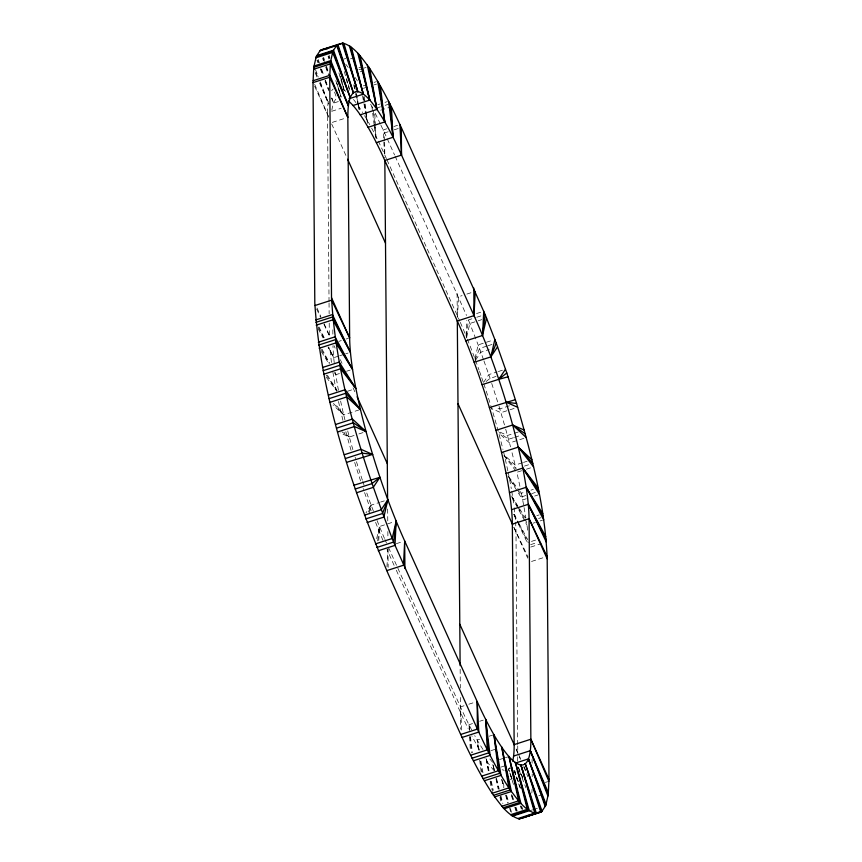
<?xml version="1.0" encoding="UTF-8"?>
<svg xmlns="http://www.w3.org/2000/svg" width="862" height="862" viewBox="0 0 862 862"><rect width="100%" height="100%" fill="white"/><g stroke="black" fill="none" stroke-linecap="round" stroke-linejoin="round"><path stroke-width="0.65" stroke-dasharray="4.31 3.23" d="M378.774 540.549L379.463 526.51L393.783 521.898M386.973 566.787L387.857 548.911M457.506 317.184L458.509 296.765L462.086 295.612M466.083 335.76L466.838 320.448M531.876 793.029L532.059 789.204M377.675 540.905L379.463 526.51L376.037 541.401M466.482 335.63L468.443 319.921L475.598 317.615M369.151 513.795L371.145 505.11L379.495 502.417M466.687 337.15L469.822 323.487L476.988 321.181M475.005 358.549L478.151 344.897L492.471 340.285M368.451 512.017L371.145 505.11L365.93 512.944M475.048 359.971L479.531 348.463L468.443 319.921M475.641 360.036L480.856 352.192L489.207 349.509M483.56 382.448L488.776 374.614L497.126 371.931M486.082 381.521L490.101 378.353L496.059 376.435M343.356 59.219L345.748 58.454M350.532 58.853L354.11 57.7M358.948 67.796L362.525 66.643M358.948 69.736L362.536 68.583M363.721 68.206L366.113 67.43M360.262 71.815L363.839 70.662M363.322 85.844L366.91 84.691M374.065 82.386L376.457 81.621M363.441 88.312L367.018 87.159M374.183 84.853L376.565 84.088M338.367 101.565L333.594 103.095L331.687 98.203M331.698 111.306L341.244 108.235M377.858 104.679L380.25 103.903M385.023 102.373L387.404 101.597M332.333 122.372L345.457 118.148M378.052 107.621L380.433 106.845M385.206 105.315L389.98 103.774M380.659 110.207L390.206 107.125M386.769 128.794L383.191 129.946L383.762 140.56M393.923 126.488L397.511 125.335M388.18 131.757L384.603 132.91L384.667 140.786M394.149 129.839L401.304 127.533M466.859 294.071L474.025 291.765M338.906 341.341L341.287 340.576M346.061 339.035L348.453 338.27M338.486 356.146L333.713 357.687L328.088 347.246M339.682 355.769L344.455 354.228M345.651 353.84L348.032 353.075M476.567 313.542L481.341 312.001M476.794 317.238L481.567 315.697M478.184 320.804L481.761 319.651M339.391 373.558L335.803 374.711L334.424 372.513M346.546 371.253L350.123 370.1M486.696 346.158L479.531 348.463L483.496 359.669M487.892 345.77L495.047 343.464M347.526 391.24L353.485 389.322M359.228 409.87L343.722 414.87L333.034 404.978M498.322 371.544L503.096 370.003M354.11 435.472L349.336 437.002L340.091 432.929M358.883 433.931L363.656 432.39M509.41 405.797L499.874 408.868L495.941 408.383M514.086 408.448L500.962 412.672L491.706 408.599M518.256 432.013L507.513 435.461L498.268 431.399M513.386 437.724L508.612 439.264L499.12 432.595M514.571 437.346L520.54 435.418M523.87 438.349L509.55 442.949L498.872 433.069M380.692 502.04L384.269 500.887M522.329 462.786L515.164 465.092L504.485 455.211M523.525 462.398L527.102 461.245M524.462 466.094L529.236 464.553M521.639 470.738L516.866 472.268L519.991 486.664M526.413 469.197L531.186 467.657M519.797 491.124L521.413 493.204L524.99 492.051M530.96 490.133L533.341 489.368M525.745 495.542L522.167 496.695L516.823 488.948M531.714 493.624L535.291 492.471M526.305 498.742L522.728 499.895L508.892 477.86M534.666 496.059L538.244 494.907M396.337 543.674L403.491 541.368M536.832 515.659L539.213 514.894M538.588 518.482L540.97 517.706M532.964 523.234L535.356 522.469M540.129 520.928L542.51 520.163M531.477 541.422L536.25 539.881M530.636 544.644L537.802 542.338M530.766 547.047L541.508 543.588M531.542 561.464L544.665 557.229M464.047 705.752L460.47 706.905L461.827 732.129M468.82 704.211L474.79 702.293M472.538 723.574L468.96 724.726L469.251 730.028M479.703 721.268L483.28 720.115M479.617 739.294L477.236 740.059L478.55 750.748M489.163 736.223L492.741 735.071M491.038 750.63L497.008 748.712M499.454 759.584L504.227 758.043M505.423 757.655L507.804 756.89M501.102 767.061L505.875 765.521M508.946 768.688L512.524 767.536M545.312 782.437L547.693 781.672M538.782 795.809L542.36 794.656M529.009 810.97L532.587 809.817M533.783 809.429L537.36 808.276M341.955 431.819L349.336 437.002L344.488 432.508M504.141 455.384L516.101 468.777L511.866 452.065M333.465 403.384L343.722 414.87L334.865 403.427M345.781 64.273L348.183 67.376M503.99 455.632L516.058 471.234M508.537 476.567L518.999 490.09M326.299 377.297L336.762 390.809M508.418 476.772L516.058 487.838M326.181 375.11L336.88 390.605M355.241 77.537L357.374 80.942M511.565 495.973L525.4 518.019M321.278 351.567L328.885 363.689M327.409 375.196L337.096 390.626M512.125 497.223L517.405 506.35M518.073 507.492L524.01 517.76M524.667 518.902L526.65 522.318L527.964 533.018M321.278 349.616L329.209 363.311M334.488 372.427L335.803 374.711L334.553 372.395M370.628 104.237L373.278 109.151L374.496 122.555M511.985 497.309L518.245 508.914M518.87 510.078L525.12 521.672M525.745 522.835L527.005 525.163M514.086 514.334L518.461 522.458M519.086 523.622L527.846 539.86M318.078 328.67L323.078 337.958M322.043 349.185L329.553 363.107M513.967 514.409L516.941 520.292M517.534 521.467L528.255 542.672M318.229 327.064L324.187 338.841M328.357 347.084L333.713 357.687L328.648 347.074M380.357 123.999L374.69 112.125L375.401 125.399M380.918 125.195L386.812 137.812M513.827 514.409L517.76 522.663M518.331 523.848L527.889 543.89M514.043 527.652L528.104 557.132M316.634 309.07L320.567 317.324M323.94 324.403L329.564 336.191M319.091 327.032L324.715 338.82M387.372 139.041L394.559 154.966M395.119 156.194L466.525 315.449M384.786 154.966L386.445 158.64M386.995 159.869L457.269 315.503A163.381 30.741 72.2 0 1 459.802 321.181M314.662 86.275L328.616 117.178M331.687 123.977L347.063 158.026M513.774 527.242L527.727 558.167M317.011 307.993L320.858 316.505M324.155 323.81L329.64 335.964M334.036 345.694L335.135 348.129M340.361 359.702L342.02 363.376M353.064 387.835L355.823 393.956M516.122 748.981L517.997 753.129M518.547 754.347L520.745 759.217M524.042 766.512L525.691 770.165M388.536 547.585L460.47 706.905A153.167 28.823 72.2 0 0 471.643 729.909M394.106 565.353L388.029 551.874A163.381 30.741 72.2 0 1 387.016 549.622M396.326 570.256L460.513 712.421A163.381 30.741 72.2 0 0 468.077 728.422M315.266 72.968L317.388 77.914M319.511 82.86L328.519 103.882M314.705 84.422L328.487 116.575M516.273 749.563L518.924 755.748M519.463 756.987L520.519 759.454M523.697 766.878L527.943 776.77M518.364 767.202L522.609 777.093M315.761 72.236L317.755 77.117M320.244 83.226L328.713 103.979M518.073 767.061L522.555 778.052M316.925 60.232L317.873 62.678M320.255 68.798L322.636 74.929M325.017 81.05L328.831 90.855M315.514 69.66L318.369 77.009M320.276 81.912L328.842 103.957M519.312 770.768L525.971 787.922M514.086 770.402L518.374 781.425M317.69 60.2L318.628 62.721M320.966 69.025L323.304 75.339M325.168 80.381L328.444 89.217M331.719 98.052L333.594 103.095L331.827 98.106M514.043 770.585L520.594 788.256M483.938 360.919L490.101 378.353M322.625 58.357L323.509 60.857M325.717 67.107L328.368 74.606M334.553 92.094L336.331 97.072M318.143 59.37L319.457 63.12M321.666 69.359L323.875 75.608M325.642 80.608L328.734 89.357M516.122 776.77L520.529 789.269M511.629 777.783L508.537 769.033A153.167 28.823 72.2 0 0 509.948 767.557M521.779 806.52L522.663 809.019M323.078 57.689L324.36 61.504M326.062 66.579L328.637 74.207M511.963 779.205L508.537 769.033L513.849 785.616M520.939 805.873L522.221 809.687M491.728 383.439L497.837 402.511M499.055 406.325L505.337 427.864M328.056 56.332L328.875 58.885M335.814 80.565L341.126 97.147L337.839 85.715M323.681 57.528L324.5 60.071M326.547 66.449L328.584 72.828M520.379 806.035L521.198 808.578M512.34 795.745L513.978 800.841M516.015 807.22L517.243 811.045M328.67 56.159L329.446 58.724M336.837 83.064L341.126 97.147M511.565 794.559L513.515 800.97M515.465 807.371L516.629 811.217M505.692 429.136L510.541 446.861M338.906 72.882L344.024 90.661M329.068 55.233L329.801 57.776M511.478 795.637L512.944 800.712M514.765 807.069L515.864 810.873M502.729 781.802L504.561 788.148M506.748 795.766L508.58 802.123M510.401 808.47L511.5 812.284M340.274 76.265L344.132 90.499M501.867 779.463L503.968 787.232M506.069 794.99L508.181 802.759M509.582 807.931L510.627 811.81M344.401 71.632L347.709 84.659M341.298 78.722L344.272 90.435M501.684 779.55L503.667 787.362M505.649 795.173L507.643 802.985M494.605 771.005L492.956 764.486L494.4 770.811M496.587 778.817L499.238 789.236M500.887 795.745L502.869 803.556M346.686 78.722L349.39 90.198M496.2 778.451L498.613 788.655M500.413 796.305L501.921 802.673M521.413 493.204L523.848 506.306M353.7 84.832L354.551 88.743M355.683 93.958L357.956 104.388M358.236 105.692L359.088 109.603M348.474 84.627L349.886 91.146M492.859 764.497L494.271 771.016M495.973 778.839L498.236 789.269M499.938 797.091L500.79 801.003M486.491 759.077L489.325 772.115M491.308 781.241L493.29 790.368M354.347 85.004L355.37 90.198M355.618 91.491L357.665 101.856M357.924 103.16L359.195 109.636M486.351 759.034L488.905 771.996M490.693 781.08L492.741 791.445M524.074 507.589L525.863 517.836M486.222 759.12L488.291 770.93M490.122 781.435L491.502 789.312M479.067 750.565L477.236 740.059L478.841 750.716M480.91 761.071L483.205 774.195M362.546 95.801L363.699 102.373M363.926 103.688L365.768 114.183M365.994 115.497L367.147 122.059M356.545 93.818L358.387 104.324M358.614 105.638L359.303 109.571M480.436 761.372L482.041 772.018M363.452 96.684L365.66 111.338M365.854 112.663L367.255 121.984M479.692 760.101L481.179 772.115M469.618 730.06L468.96 724.726L469.456 730.082M470.436 736.741L472.408 752.763M371.899 106.597L372.556 111.941M372.718 113.278L374.194 125.292M374.356 126.628L375.67 137.317M364.281 96.598L367.568 123.309M470.059 736.784L471.536 752.86M374.614 123.891L375.843 137.295M469.607 736.665L470.393 751.276M383.827 141.885L384.474 153.835M375.476 126.725L376.112 138.674M532.069 759.207L532.102 763.247M532.188 774.001L532.21 776.684M517.717 744.585L515.982 532.134A163.381 30.741 72.2 0 0 515.584 522.21M517.728 745.921L517.782 752.645M457.086 293.457L457.28 317.076M460.157 669.257L460.308 688.081M460.394 697.487L460.653 729.22M384.678 142.101L384.808 157.854M387.674 509.022L387.771 521.025M387.857 531.574L387.911 538.297M387.997 548.986L388.148 567.368M332.829 329.823L332.883 336.546M329.036 301.625L327.517 114.732A163.381 30.741 72.2 0 1 328.584 99.421M329.047 302.971L329.133 313.725M329.219 323.142L329.316 335.243A163.381 30.741 72.2 0 0 329.349 337.592M460.308 322.345A163.381 30.741 72.2 0 1 466.848 337.904M467.344 339.143A163.381 30.741 72.2 0 1 479.078 370.121M479.52 371.371A163.381 30.741 72.2 0 1 481.265 376.36M481.696 377.621A163.381 30.741 72.2 0 1 483.42 382.663M483.851 383.935A163.381 30.741 72.2 0 1 502.966 449.479M503.559 451.903A163.381 30.741 72.2 0 1 507.847 470.835M508.127 472.139A163.381 30.741 72.2 0 1 511.295 488.614M511.737 491.221A163.381 30.741 72.2 0 1 513.817 504.938M514.172 507.718A163.381 30.741 72.2 0 1 515.39 519.527M494.152 770.725A163.381 30.741 72.2 0 1 484.95 758.431M479.434 749.574A163.381 30.741 72.2 0 1 471.816 735.782M517.75 756.814A163.381 30.741 72.2 0 1 517.383 763.064M515.993 771.102A163.381 30.741 72.2 0 1 515.164 773.613M512.114 778.418A163.381 30.741 72.2 0 1 510.369 779.539M331.654 90.758A163.381 30.741 72.2 0 1 333.174 88.969M343.992 89.982A163.381 30.741 72.2 0 1 345.791 91.361M353.474 99.442A163.381 30.741 72.2 0 1 355.887 102.567M358.086 105.627A163.381 30.741 72.2 0 1 362.643 112.523M364.561 115.637A163.381 30.741 72.2 0 1 369.798 124.731M371.63 128.093A163.381 30.741 72.2 0 1 377.222 138.954M378.289 141.131A163.381 30.741 72.2 0 1 384.236 153.77M382.965 540.345A163.381 30.741 72.2 0 1 375.455 521.984M371.166 510.8A163.381 30.741 72.2 0 1 363.161 488.495M360.596 480.91A163.381 30.741 72.2 0 1 354.497 461.827M351.071 450.384A163.381 30.741 72.2 0 1 345.802 431.485M342.936 420.344A163.381 30.741 72.2 0 1 338.507 401.487M336.374 391.337A163.381 30.741 72.2 0 1 332.926 372.309M331.471 362.449A163.381 30.741 72.2 0 1 329.909 347.849M504.173 770.229A153.167 28.823 72.2 0 1 502.115 769.701M492.622 762.245A153.167 28.823 72.2 0 1 488.366 757.105M482.989 749.455A153.167 28.823 72.2 0 1 474.725 735.642M331.848 110.228A153.167 28.823 72.2 0 1 337.236 97.999M386.478 543.006A153.167 28.823 72.2 0 1 384.926 539.483M384.463 538.416A153.167 28.823 72.2 0 1 376.662 519.517M373.429 511.177A153.167 28.823 72.2 0 1 366.242 491.491M364.076 485.209A153.167 28.823 72.2 0 1 362.794 481.416M362.374 480.166A153.167 28.823 72.2 0 1 355.122 457.248M352.881 449.63A153.167 28.823 72.2 0 1 347.58 430.407M344.951 419.977A153.167 28.823 72.2 0 1 340.468 400.302M338.475 390.335A153.167 28.823 72.2 0 1 335.48 372.449M334.219 362.654A153.167 28.823 72.2 0 1 332.98 345.673"/><path stroke-width="1.29" d="M525.314 816.519L524.786 817.316L518.967 818.9C507.341 815.333 500.617 804.365 493.506 795.335C480.673 776.123 470.361 755.414 460.696 734.467L388.202 573.93C351.825 487.773 320.858 397.059 314.813 303.133L313.014 82.623L313.768 67.355L316.289 56.407L320.502 50.071L326.332 48.477L327.237 48.875M375.466 543.89L392.178 538.513L396.175 521.133L394.979 545.387L378.267 550.764M518.967 818.9L541.498 811.929L545.711 805.593L548.232 794.645L548.986 779.377L547.187 558.867L529.063 518.73A153.167 28.823 72.2 0 0 474.025 315.632L475.21 291.378M483.733 311.236L482.537 335.49L465.825 340.867M396.175 521.133L393.557 542.079L477.397 729.09C487.062 750.026 497.374 770.747 510.207 789.958C517.329 798.988 524.053 809.957 535.668 813.523L520.874 764.853L534.763 813.125L518.051 818.501M376.856 547.456L393.557 542.079C363.398 463.691 336.395 382.168 331.525 297.756L329.726 77.246L330.469 61.978L332.991 51.03L337.214 44.684L343.033 43.1C354.659 46.667 361.383 57.635 368.494 66.665C381.327 85.877 391.639 106.586 401.304 127.533L485.144 314.544L482.537 335.49L486.534 318.11M364.443 515.185L381.144 509.808L387.857 499.734L383.849 517.103L367.147 522.491M494.853 339.509L490.855 356.89L474.143 362.266M387.857 499.734L382.469 513.536L365.757 518.924M485.144 314.544L496.243 343.076L490.855 356.89L497.557 346.815M353.98 485.209L379.926 477.311L373.224 487.386L356.512 492.762M505.488 369.238L498.775 379.312L482.073 384.689M496.243 343.076L506.802 372.977L498.775 379.312L508.02 376.791M379.926 477.311L371.899 483.647L355.198 489.023M321.235 49.867L337.936 44.49L353.463 92.967L336.686 45.481L319.985 50.858M325.599 48.681L343.033 43.1L357.827 91.771L343.949 43.499M316.817 55.621L333.519 50.244L350.295 97.718L332.678 52.399L315.966 57.776M316.289 56.407L332.991 51.03L350.295 97.718M314.08 65.986L330.792 60.609L348.41 105.929L330.383 63.885L313.671 69.262M313.768 67.355L330.469 61.978L348.41 105.929M313.111 80.716L329.812 75.339L347.839 117.383L349.649 337.882A153.167 28.823 72.2 0 0 404.687 540.98L477.171 701.528L478.809 732.053L462.107 737.441M313.014 82.623L329.726 77.246L347.839 117.383A153.167 28.823 72.2 0 1 401.53 155.095L474.025 315.632L457.313 321.02L384.829 160.472A153.167 28.823 72.2 0 0 348.28 100.854M348.97 98.785L363.29 94.174L351.384 47.291M353 105.498L369.712 100.111L360.079 55.782M360.219 114.829L376.931 109.442L369.809 68.744M368.063 127.317L384.764 121.941L380.336 85.877M376.328 142.661L393.04 137.273L391.391 106.748M384.829 160.472L401.53 155.095L401.304 127.533M314.942 305.536L331.654 300.159L349.649 337.882L331.525 297.756M315.718 319.953L332.43 314.576L350.425 352.31L332.904 319.813L316.203 325.19M315.848 322.356L332.56 316.979L350.425 352.31M318.293 342.225L334.995 336.837L352.515 369.335L335.911 342.882L319.199 348.259M318.638 345.059L335.35 339.682L352.515 369.335M322.56 367.481L339.272 362.105L355.877 388.557L340.587 368.796L323.886 374.173M323.121 370.682L339.833 365.305L355.877 388.557M328.433 395.108L345.134 389.732L360.424 409.482L346.836 396.908L330.124 402.285M329.187 398.6L345.899 393.223L360.424 409.482M335.749 424.427L352.45 419.051L366.048 431.625L354.487 426.539L337.775 431.916M336.686 428.112L353.388 422.736L366.048 431.625M489.4 407.586L515.357 399.677M344.337 454.705L361.038 449.328L372.599 454.414L346.643 462.323M345.425 458.509L362.126 453.132L372.599 454.414M495.952 430.375L512.664 424.998L524.225 430.084M501.576 452.518L518.277 447.13L531.876 459.715M506.123 473.443L522.825 468.066L538.114 487.827M509.485 492.665L526.197 487.289L542.801 513.741M511.575 509.69L528.287 504.313L545.797 536.81M512.674 761.178A153.167 28.823 72.2 0 0 514.161 744.617L512.351 524.118L529.063 518.73L547.058 556.464M386.79 570.622L403.491 565.235L404.687 540.98L404.914 568.543M460.696 734.467L477.397 729.09L477.171 701.528A153.167 28.823 72.2 0 0 530.863 739.24L548.986 779.377M470.609 755.252L487.31 749.875L485.672 719.339L490.101 755.403L473.4 760.78M514.161 744.617L530.863 739.24L529.063 518.73M472.02 758.226L488.722 752.849L485.672 719.339M513.59 756.071L530.302 750.694L548.329 792.738M515.282 763.129L528.406 758.905L546.034 804.224M481.664 776.123L498.376 770.747L493.937 734.683L501.059 775.38L484.358 780.767M483.043 778.677L499.755 773.3L493.937 734.683M492.191 793.255L508.903 787.879L501.781 747.171L511.414 791.51L494.702 796.887M493.506 795.335L510.207 789.958L501.781 747.171M501.921 806.218L518.633 800.841L509 756.502L520.907 803.384L504.195 808.761M503.128 807.769L519.829 802.393L509 756.502M510.616 814.709L527.318 809.321L515.411 762.45L529.3 810.722L512.599 816.098M511.683 815.7L528.384 810.312L515.411 762.45M526.51 816.131L542.015 811.142L525.238 763.657L540.765 812.133L524.064 817.51M519.689 818.706L536.401 813.319L520.874 764.853M547.187 558.867C545.15 505.865 531.261 454.177 516.575 403.491L506.102 402.198L517.663 407.295M525.314 433.888L512.664 424.998L526.251 437.573M532.813 463.4L518.277 447.13L533.567 466.892M538.879 491.318L522.825 468.066L539.44 494.519M543.362 516.941L526.197 487.289L543.707 519.775M546.152 539.644L528.287 504.313L546.282 542.047M347.612 159.244L385.508 243.17M457.991 403.707L512.664 524.796M357.105 396.779L387.307 463.67M459.791 624.217L514.463 745.307M530.863 739.24L548.889 781.284M548.232 794.645L530.302 750.694L547.92 796.014M545.711 805.593L528.406 758.905L545.183 806.379M337.214 44.684L353.463 92.967M525.238 763.657L541.498 811.929M506.802 372.977L516.575 403.491M342.311 43.294L357.827 91.771M349.401 45.901L363.29 94.174L350.317 46.3M357.805 53.239L369.712 100.111L358.872 54.231M367.298 65.113L376.931 109.442L368.494 66.665M377.642 81.233L384.764 121.941L378.957 83.323M388.6 101.22L393.04 137.273L389.98 103.774M399.893 124.559L401.53 155.095M473.798 288.07L474.025 315.632M457.313 320.847L460.125 665.647M384.829 160.31L387.609 501.091M457.313 321.02A153.167 28.823 72.2 0 1 512.351 524.118"/></g></svg>
